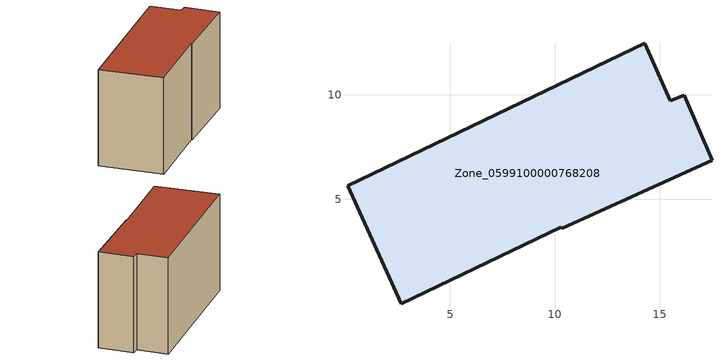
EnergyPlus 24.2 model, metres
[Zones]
Zone_0599100000768208
 floor ground (C_G): 10.34,3.62 10.27,3.66 2.66,0.01 0.09,5.65 14.29,12.46 15.52,9.7 16.18,9.97 17.5,6.86 z0
 wall outside (C_F): 10.27,3.66 10.34,3.62 17.5,6.86 16.18,9.97 15.52,9.7 14.29,12.46 0.09,5.65 2.66,0.01 10.27,3.66 z0:9.34
 roof outside (C_R): 2.66,0.01 10.27,3.66 10.34,3.62 17.5,6.86 16.18,9.97 15.52,9.7 14.29,12.46 0.09,5.65 z9.34
[BUILDING]
Pand.0599100000768208: North Axis=0; Terrain=City; Loads Convergence Tolerance Value=0.04; Temperature Convergence Tolerance Value=0.4; Solar Distribution=FullExterior; Maximum Number of Warmup Days=25; Minimum Number of Warmup Days=1
[Site:Location]
Rotterdam.The.Hague.AP_ZH_NLD Design_Conditions: Latitude=51.96; Longitude=4.45; Time Zone=1; Elevation=-4.5
[SITE:GROUNDTEMPERATURE:BUILDINGSURFACE]
18, 18, 18, 18, 18, 18, 18, 18, 18, 18, 18, 18
[MATERIAL] Thermal Absorptance=0.9; Solar Absorptance=0.7; Visible Absorptance=0.7
Name | Roughness | Thickness | Conductivity | Density | Specific Heat
G.TI.1946 | MediumSmooth | 0.15 | 1 | 540 | 1210
F.TI.1946 | Rough | 0.3 | 0.857143 | 1920 | 840
R.TI.1946 | MediumRough | 0.2 | 0.1 | 1500 | 1000
[CONSTRUCTION]
C_G: G.TI.1946
C_F: F.TI.1946
C_R: R.TI.1946
[ZONE]
Zone_0599100000768208: Type=1; Multiplier=1; Ceiling Height=Autocalculate; Volume=Autocalculate; Floor Area=autocalculate; Part of Total Floor Area=Yes
[ZONEINFILTRATION:DESIGNFLOWRATE]
Infil_Zone_0599100000768208: Zone or ZoneList or Space or SpaceList=Zone_0599100000768208; Schedule=AlwaysOn; Design Flow Rate Calculation Method=Flow/Area; Flow Rate per Floor Area=0.003; Constant Term Coefficient=1; Temperature Term Coefficient=0; Velocity Term Coefficient=0; Velocity Squared Term Coefficient=0
[HVACTEMPLATE:ZONE:IDEALLOADSAIRSYSTEM]
Zone_0599100000768208: Maximum Heating Supply Air Temperature=50; Minimum Cooling Supply Air Temperature=13; Maximum Heating Supply Air Humidity Ratio=0.0156; Minimum Cooling Supply Air Humidity Ratio=0.0077; Heating Limit=NoLimit; Cooling Limit=NoLimit; Dehumidification Control Type=ConstantSensibleHeatRatio; Cooling Sensible Heat Ratio=0.7; Dehumidification Setpoint=60; Humidification Control Type=None; Humidification Setpoint=30; Outdoor Air Method=None; Outdoor Air Flow Rate per Person=0.00944; Outdoor Air Flow Rate per Zone Floor Area=0; Outdoor Air Flow Rate per Zone=0; Demand Controlled Ventilation Type=None; Outdoor Air Economizer Type=NoEconomizer; Heat Recovery Type=None; Sensible Heat Recovery Effectiveness=0.7; Latent Heat Recovery Effectiveness=0.65
[ZONECONTROL:THERMOSTAT]
ThermostatControl_Zone_0599100000768208: Zone or ZoneList=Zone_0599100000768208; Control Type Schedule=DualSetpointControlType; Control 1=Thermostat_Zone_0599100000768208; Temperature Difference Between Cutout And Setpoint=0
[THERMOSTATSETPOINT:DUALSETPOINT]
Thermostat_Zone_0599100000768208: Heating Setpoint Temperature Schedule=HeatingSetpoint_Zone_0599100000768208; Cooling Setpoint Temperature Schedule=CoolingSetpoint_Zone_0599100000768208
[SCHEDULE:COMPACT]
HeatingSetpoint_Zone_0599100000768208: Through: 12/31, For: AllDays, Until: 24:00, 21
CoolingSetpoint_Zone_0599100000768208: Through: 12/31, For: AllDays, Until: 24:00, 24
DualSetpointControlType: Through: 12/31, For: AllDays, Until: 24:00, 4
AlwaysOn: Through: 12/31, For: AllDays, Until: 24:00, 1
